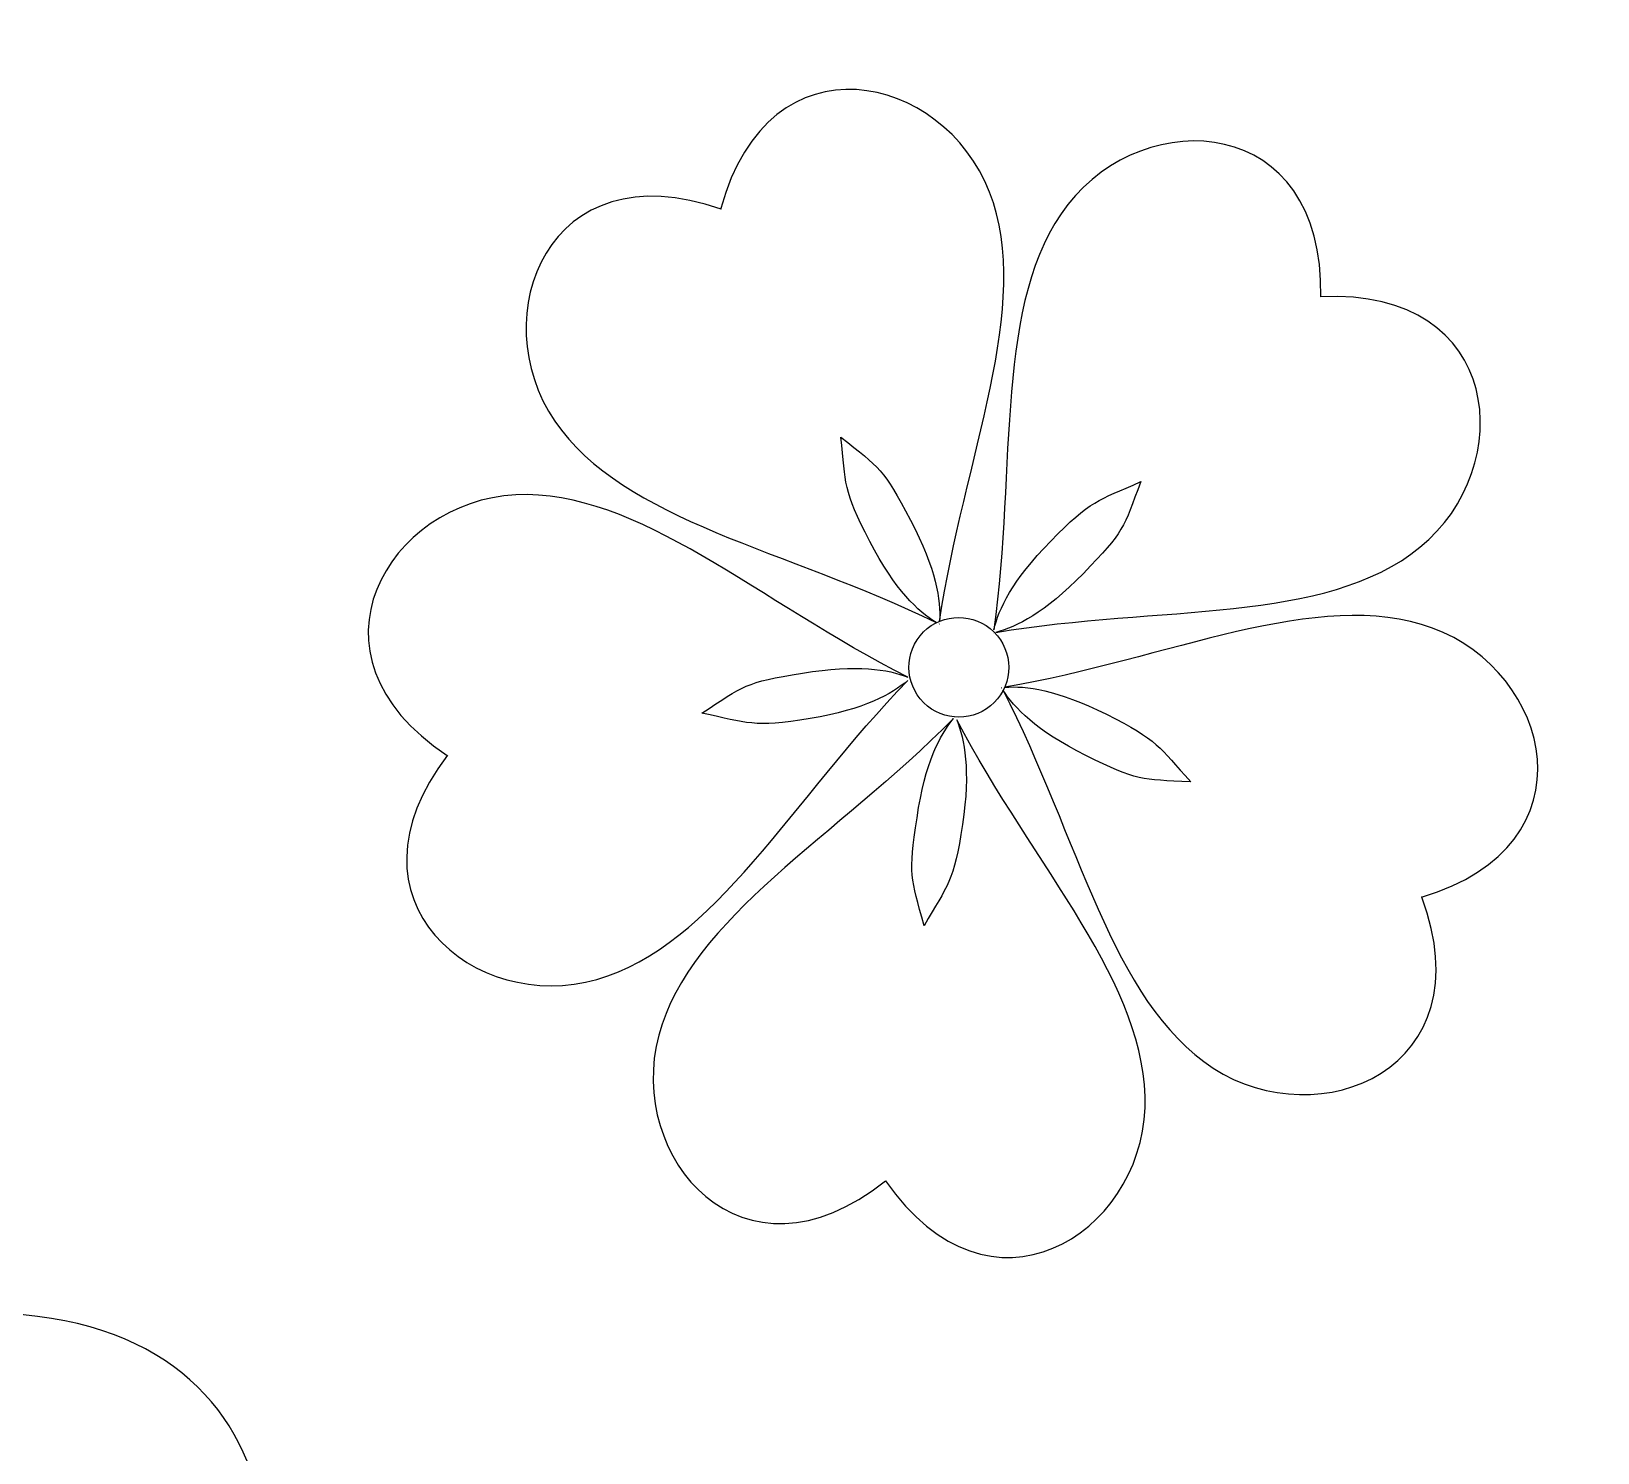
# Model space of a CAD drawing. Header units: centimetres. Extents: x -10.3 to 10.3, y -9.7 to 9.6.
# Drawn here: x 4.766 to 5.746, y 0.952 to 1.841 of the extents above; entities that cross this region are included whole.
import ezdxf

# ---------------------------------------------------------------- set-up
doc = ezdxf.new("R2010")
doc.units = ezdxf.units.CM
doc.header["$MEASUREMENT"] = 0
doc.layers.add('Camada 1', color=7, linetype='Continuous')

msp = doc.modelspace()

# ---------------------------------------------------------------- linework, layer by layer
at = {"layer": 'Camada 1'}
for points, knots in [([(5.36549, 1.74022), (5.39314, 1.66889), (5.34919, 1.57404), (5.33416, 1.47156), (5.33416, 1.47156), (5.33495, 1.48508), (5.33228, 1.50416), (5.31596, 1.53511), (5.31596, 1.53511), (5.29895, 1.56752), (5.29704, 1.56752), (5.27244, 1.58694), (5.27244, 1.58694), (5.27572, 1.55757), (5.27347, 1.55418), (5.29056, 1.52175), (5.29056, 1.52175), (5.30657, 1.49106), (5.32083, 1.47796), (5.33207, 1.47095), (5.33207, 1.47095), (5.23931, 1.51646), (5.13665, 1.53397), (5.0935, 1.597), (5.0935, 1.597), (5.0491, 1.66235), (5.08879, 1.7676), (5.19753, 1.72956), (5.19753, 1.72956), (5.19753, 1.72956), (5.19734, 1.72998), (5.19734, 1.72998), (5.19734, 1.72998), (5.22772, 1.84079), (5.33704, 1.81398), (5.36549, 1.74022)], [0, 0, 0, 0, 0.1, 0.1, 0.1, 0.1, 0.2, 0.2, 0.2, 0.2, 0.3, 0.3, 0.3, 0.3, 0.4, 0.4, 0.4, 0.4, 0.5, 0.5, 0.5, 0.5, 0.6, 0.6, 0.6, 0.6, 0.7, 0.7, 0.7, 0.7, 0.8, 0.8, 0.8, 0.8, 1, 1, 1, 1]), ([(5.63465, 1.51805), (5.57528, 1.46966), (5.47159, 1.48217), (5.36948, 1.46482), (5.36948, 1.46482), (5.38239, 1.46839), (5.39975, 1.4767), (5.42417, 1.50176), (5.42417, 1.50176), (5.44983, 1.52803), (5.44912, 1.52986), (5.46005, 1.55915), (5.46005, 1.55915), (5.43301, 1.54703), (5.42901, 1.54788), (5.40369, 1.52187), (5.40369, 1.52187), (5.37943, 1.497), (5.37125, 1.47956), (5.36805, 1.46639), (5.36805, 1.46639), (5.38255, 1.56902), (5.36771, 1.6721), (5.41443, 1.73246), (5.41443, 1.73246), (5.46264, 1.79488), (5.57498, 1.78958), (5.57262, 1.67473), (5.57262, 1.67473), (5.57262, 1.67473), (5.57273, 1.67481), (5.57273, 1.67481), (5.57273, 1.67481), (5.68772, 1.68016), (5.69584, 1.56779), (5.63465, 1.51805)], [0, 0, 0, 0, 0.1, 0.1, 0.1, 0.1, 0.2, 0.2, 0.2, 0.2, 0.3, 0.3, 0.3, 0.3, 0.4, 0.4, 0.4, 0.4, 0.5, 0.5, 0.5, 0.5, 0.6, 0.6, 0.6, 0.6, 0.7, 0.7, 0.7, 0.7, 0.8, 0.8, 0.8, 0.8, 1, 1, 1, 1]), ([(5.06907, 1.55088), (5.14556, 1.55469), (5.22181, 1.48333), (5.31439, 1.43687), (5.31439, 1.43687), (5.30182, 1.44163), (5.28301, 1.44502), (5.24843, 1.43938), (5.24843, 1.43938), (5.21229, 1.43348), (5.21184, 1.43157), (5.18549, 1.41424), (5.18549, 1.41424), (5.21454, 1.40834), (5.21705, 1.40506), (5.25322, 1.41093), (5.25322, 1.41093), (5.28754, 1.41675), (5.30421, 1.4262), (5.31442, 1.43477), (5.31442, 1.43477), (5.24229, 1.36074), (5.19332, 1.26866), (5.1199, 1.24779), (5.1199, 1.24779), (5.04412, 1.22586), (4.95655, 1.29661), (5.02645, 1.38797), (5.02645, 1.38797), (5.02645, 1.38797), (5.02626, 1.38781), (5.02626, 1.38781), (5.02626, 1.38781), (4.93038, 1.45137), (4.99036, 1.54691), (5.06907, 1.55088)], [0, 0, 0, 0, 0.1, 0.1, 0.1, 0.1, 0.2, 0.2, 0.2, 0.2, 0.3, 0.3, 0.3, 0.3, 0.4, 0.4, 0.4, 0.4, 0.5, 0.5, 0.5, 0.5, 0.6, 0.6, 0.6, 0.6, 0.7, 0.7, 0.7, 0.7, 0.8, 0.8, 0.8, 0.8, 1, 1, 1, 1]), ([(5.50529, 1.19234), (5.44105, 1.23422), (5.42139, 1.33675), (5.37369, 1.4289), (5.37369, 1.4289), (5.38097, 1.41763), (5.39425, 1.40358), (5.42571, 1.38781), (5.42571, 1.38781), (5.45831, 1.37178), (5.45987, 1.37291), (5.49127, 1.37133), (5.49127, 1.37133), (5.47132, 1.39318), (5.47116, 1.39734), (5.43856, 1.41364), (5.43856, 1.41364), (5.40734, 1.42907), (5.38829, 1.43158), (5.37493, 1.43047), (5.37493, 1.43047), (5.4769, 1.4478), (5.57054, 1.49368), (5.64245, 1.46756), (5.64245, 1.46756), (5.7164, 1.44052), (5.7458, 1.33207), (5.6357, 1.29921), (5.6357, 1.29921), (5.6357, 1.29921), (5.63586, 1.29913), (5.63586, 1.29913), (5.63586, 1.29913), (5.67592, 1.19121), (5.57154, 1.14935), (5.50529, 1.19234)], [0, 0, 0, 0, 0.1, 0.1, 0.1, 0.1, 0.2, 0.2, 0.2, 0.2, 0.3, 0.3, 0.3, 0.3, 0.4, 0.4, 0.4, 0.4, 0.5, 0.5, 0.5, 0.5, 0.6, 0.6, 0.6, 0.6, 0.7, 0.7, 0.7, 0.7, 0.8, 0.8, 0.8, 0.8, 1, 1, 1, 1]), ([(5.32413, 1.46508), (5.31199, 1.45251), (5.31199, 1.43301), (5.32432, 1.42087), (5.32432, 1.42087), (5.33646, 1.40875), (5.35623, 1.40883), (5.36835, 1.42095), (5.36835, 1.42095), (5.38049, 1.43302), (5.38049, 1.45312), (5.36819, 1.46508), (5.36819, 1.46508), (5.35604, 1.4772), (5.33628, 1.4772), (5.32413, 1.46508)], [0, 0, 0, 0, 0.2, 0.2, 0.2, 0.2, 0.4, 0.4, 0.4, 0.4, 0.6, 0.6, 0.6, 0.6, 1, 1, 1, 1]), ([(5.33416, 1.47018), (5.33416, 1.47018), (5.33416, 1.47018), (5.334, 1.46999), (5.334, 1.46999), (5.334, 1.47007), (5.334, 1.47007), (5.334, 1.47007), (5.334, 1.47007), (5.334, 1.47007), (5.33416, 1.47018), (5.33416, 1.47018)], [0, 0, 0, 0, 0.25, 0.25, 0.25, 0.25, 0.5, 0.5, 0.5, 0.5, 1, 1, 1, 1]), ([(5.36781, 1.46436), (5.36781, 1.46436), (5.36781, 1.46436), (5.36781, 1.46436), (5.36781, 1.46436), (5.36781, 1.46436), (5.36781, 1.46436), (5.36781, 1.46436)], [0, 0, 0, 0, 0.333333, 0.333333, 0.333333, 0.333333, 1, 1, 1, 1]), ([(5.3159, 1.43629), (5.3159, 1.43629), (5.31598, 1.43611), (5.31598, 1.43611), (5.31598, 1.43611), (5.31598, 1.43611), (5.3159, 1.43618), (5.3159, 1.43618), (5.3159, 1.43618), (5.3159, 1.43618), (5.3159, 1.43629), (5.3159, 1.43629)], [0, 0, 0, 0, 0.25, 0.25, 0.25, 0.25, 0.5, 0.5, 0.5, 0.5, 1, 1, 1, 1]), ([(5.37276, 1.43021), (5.37276, 1.43021), (5.37276, 1.43021), (5.37276, 1.43021), (5.37276, 1.43021), (5.37276, 1.43021), (5.37284, 1.43013), (5.37284, 1.43013), (5.37284, 1.43013), (5.37284, 1.43013), (5.37276, 1.43021), (5.37276, 1.43021)], [0, 0, 0, 0, 0.25, 0.25, 0.25, 0.25, 0.5, 0.5, 0.5, 0.5, 1, 1, 1, 1]), ([(5.15856, 1.21288), (5.17851, 1.28667), (5.27013, 1.3371), (5.34287, 1.41089), (5.34287, 1.41089), (5.33438, 1.40047), (5.32517, 1.38358), (5.32009, 1.3489), (5.32009, 1.3489), (5.31443, 1.31265), (5.31633, 1.31181), (5.32451, 1.28135), (5.32451, 1.28135), (5.33925, 1.30701), (5.34306, 1.30858), (5.34859, 1.34474), (5.34859, 1.34474), (5.35362, 1.37898), (5.34981, 1.39771), (5.34497, 1.4102), (5.34497, 1.4102), (5.39283, 1.31881), (5.46546, 1.24383), (5.46268, 1.16747), (5.46268, 1.16747), (5.46006, 1.0886), (5.36592, 1.02721), (5.30038, 1.12178), (5.30038, 1.12178), (5.30038, 1.12178), (5.30038, 1.12178), (5.30038, 1.12178), (5.30038, 1.12178), (5.21049, 1.05016), (5.13808, 1.13668), (5.15856, 1.21288)], [0, 0, 0, 0, 0.1, 0.1, 0.1, 0.1, 0.2, 0.2, 0.2, 0.2, 0.3, 0.3, 0.3, 0.3, 0.4, 0.4, 0.4, 0.4, 0.5, 0.5, 0.5, 0.5, 0.6, 0.6, 0.6, 0.6, 0.7, 0.7, 0.7, 0.7, 0.8, 0.8, 0.8, 0.8, 1, 1, 1, 1]), ([(5.3439, 1.41219), (5.3439, 1.41219), (5.3439, 1.41219), (5.3439, 1.41219), (5.3439, 1.41219), (5.3439, 1.41219), (5.34382, 1.41211), (5.34382, 1.41211), (5.34382, 1.41211), (5.34382, 1.41211), (5.3439, 1.41219), (5.3439, 1.41219)], [0, 0, 0, 0, 0.25, 0.25, 0.25, 0.25, 0.5, 0.5, 0.5, 0.5, 1, 1, 1, 1]), ([(4.84039, 0.74075), (4.7276, 0.6487), (4.53046, 0.67236), (4.33617, 0.63949), (4.33617, 0.63949), (4.36099, 0.646), (4.39393, 0.66193), (4.44031, 0.70979), (4.44031, 0.70979), (4.48894, 0.75945), (4.48754, 0.76302), (4.5087, 0.81885), (4.5087, 0.81885), (4.45721, 0.7957), (4.44972, 0.79771), (4.40112, 0.74776), (4.40112, 0.74776), (4.35508, 0.70058), (4.34016, 0.66756), (4.33394, 0.64277), (4.33394, 0.64277), (4.36167, 0.83732), (4.33307, 1.03306), (4.42183, 1.14791), (4.42183, 1.14791), (4.51346, 1.2666), (4.72697, 1.25671), (4.72248, 1.03835), (4.72248, 1.03835), (4.72248, 1.03835), (4.72256, 1.03851), (4.72256, 1.03851), (4.72256, 1.03851), (4.94094, 1.0486), (4.95647, 0.83526), (4.84039, 0.74075)], [0, 0, 0, 0, 0.1, 0.1, 0.1, 0.1, 0.2, 0.2, 0.2, 0.2, 0.3, 0.3, 0.3, 0.3, 0.4, 0.4, 0.4, 0.4, 0.5, 0.5, 0.5, 0.5, 0.6, 0.6, 0.6, 0.6, 0.7, 0.7, 0.7, 0.7, 0.8, 0.8, 0.8, 0.8, 1, 1, 1, 1])]:
    msp.add_open_spline(points, degree=3, knots=knots, dxfattribs=at)

doc.saveas('drawing.dxf')
